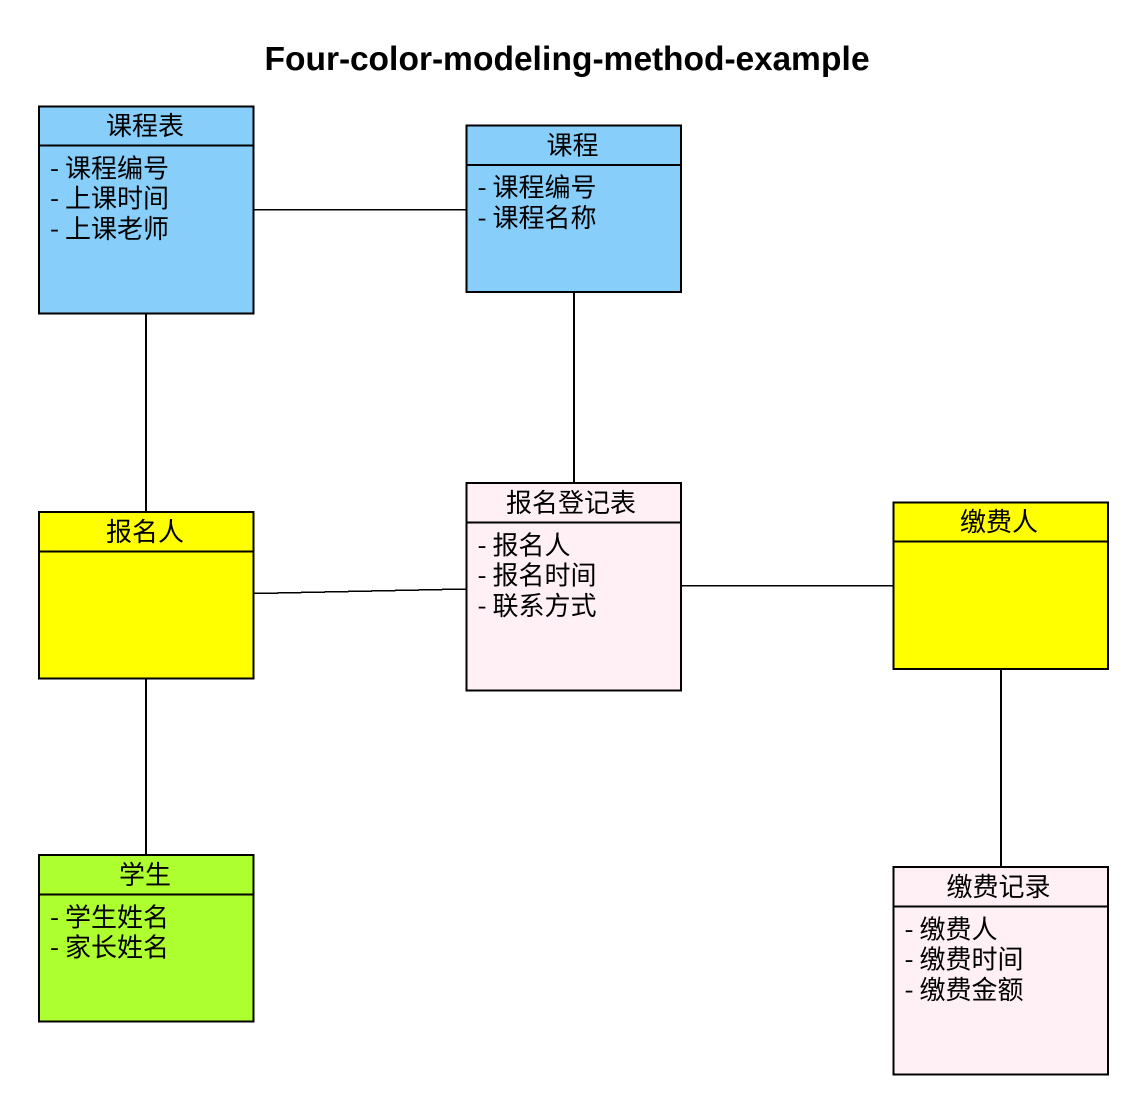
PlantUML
@startuml
title Four-color-modeling-method-example
hide circle
hide empty members
skinparam classAttributeIconSize 0
class 课程表 #87CEFA {
  - 课程编号
  - 上课时间
  - 上课老师
}
class 课程 #87CEFA {
  - 课程编号
  - 课程名称
}
class 报名人 #FFFF00
class 报名登记表 #FFF0F5 {
  - 报名人
  - 报名时间
  - 联系方式
}
class 缴费人 #FFFF00
class 学生 #ADFF2F {
  - 学生姓名
  - 家长姓名
}
class 缴费记录 #FFF0F5 {
  - 缴费人
  - 缴费时间
  - 缴费金额
}
课程表 -right- 课程
课程 -- 报名登记表
报名人 -up- 课程表
报名人 -right- 报名登记表
缴费人 -left- 报名登记表
缴费人 -- 缴费记录
学生 -up- 报名人
@enduml
